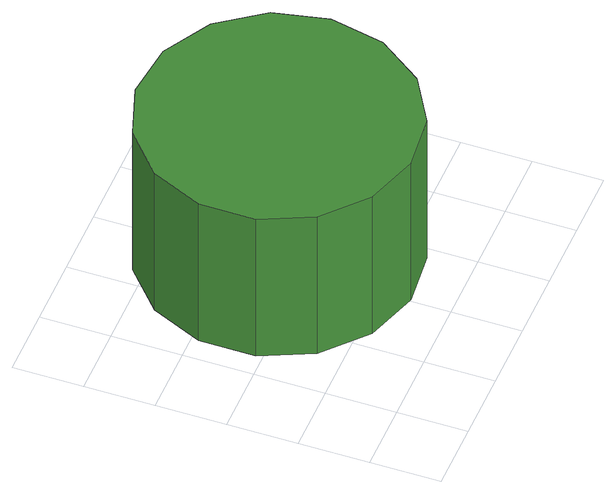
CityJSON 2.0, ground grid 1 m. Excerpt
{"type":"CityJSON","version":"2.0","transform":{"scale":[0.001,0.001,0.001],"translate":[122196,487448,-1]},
"CityObjects":{
"tree1":{"type":"SolitaryVegetationObject","attributes":{"function":"something"},"geometry":[{"type":"MultiSurface","lod":"1","boundaries":[[[0,1,2,3,4,5,6,7,8,9,10,11,12,13,14]],[[15,16,17,18,19,20,21,22,23,24,25,26,27,28,29]],[[0,29,28,1]],[[1,28,27,2]],[[2,27,26,3]],[[3,26,25,4]],[[4,25,24,5]],[[5,24,23,6]],[[6,23,22,7]],[[7,22,21,8]],[[8,21,20,9]],[[9,20,19,10]],[[10,19,18,11]],[[11,18,17,12]],[[12,17,16,13]],[[13,16,15,14]],[[14,15,29,0]]]}]}
},
"vertices":[
[4178,2504,3381],[4010,3293,3381],[3536,3946,3381],[2837,4349,3381],[2034,4434,3381],[1267,4184,3381],[667,3644,3381],[339,2907,3381],[339,2100,3381],[667,1363,3381],[1267,823,3381],[2034,574,3381],[2837,658,3381],[3536,1062,3381],[4010,1715,3381],[4010,1715,875],[3536,1062,875],[2837,658,875],[2034,574,875],[1267,823,875],[667,1363,875],[339,2100,875],[339,2907,875],[667,3644,875],[1267,4184,875],[2034,4434,875],[2837,4349,875],[3536,3946,875],[4010,3293,875],[4178,2504,875]
]}
